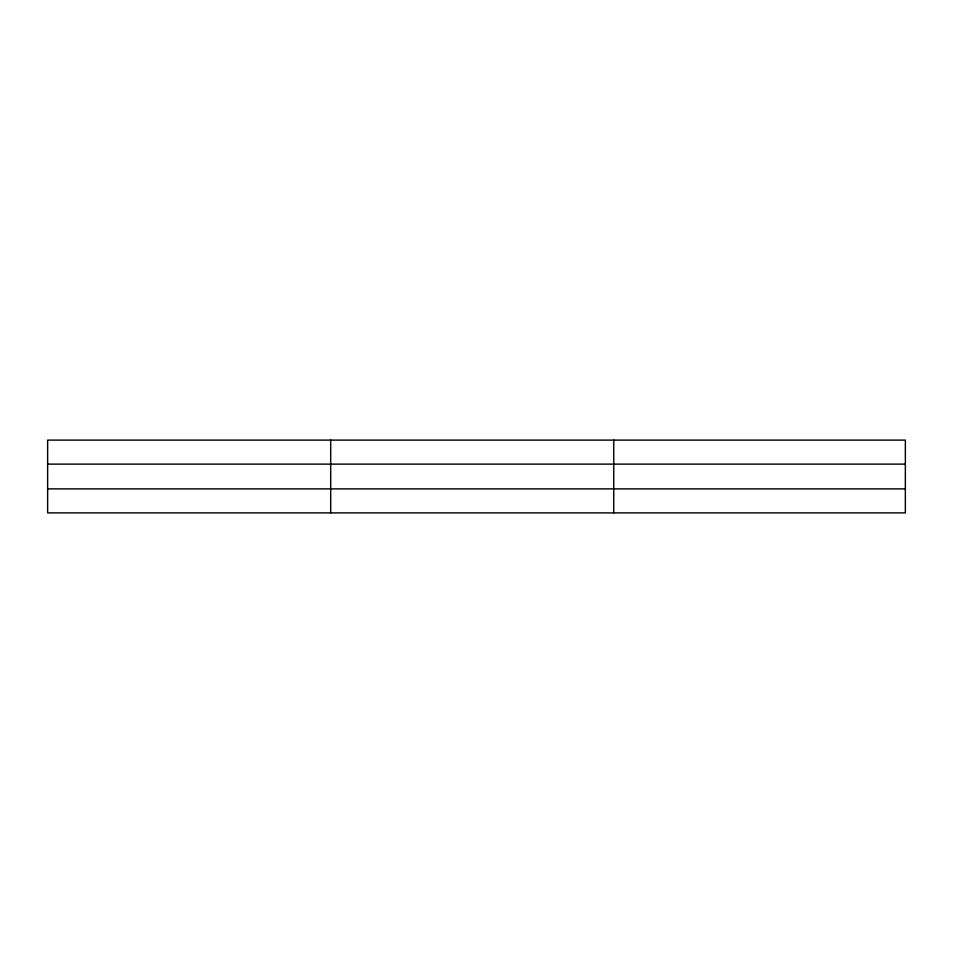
<?xml version="1.0" encoding="UTF-8"?>
<svg xmlns="http://www.w3.org/2000/svg" width="953" height="953" viewBox="0 0 953 953"><rect width="100%" height="100%" fill="white"/><g stroke="black" fill="none" stroke-linecap="round" stroke-linejoin="round"><path stroke-width="1.43" d="M330.691 440.107L330.691 512.893M613.732 440.107L613.732 512.893M905.35 488.877L905.35 512.893L47.65 512.893L47.65 440.107L905.35 440.107L905.35 488.877L47.65 488.877M47.65 464.123L905.35 464.123"/></g></svg>
